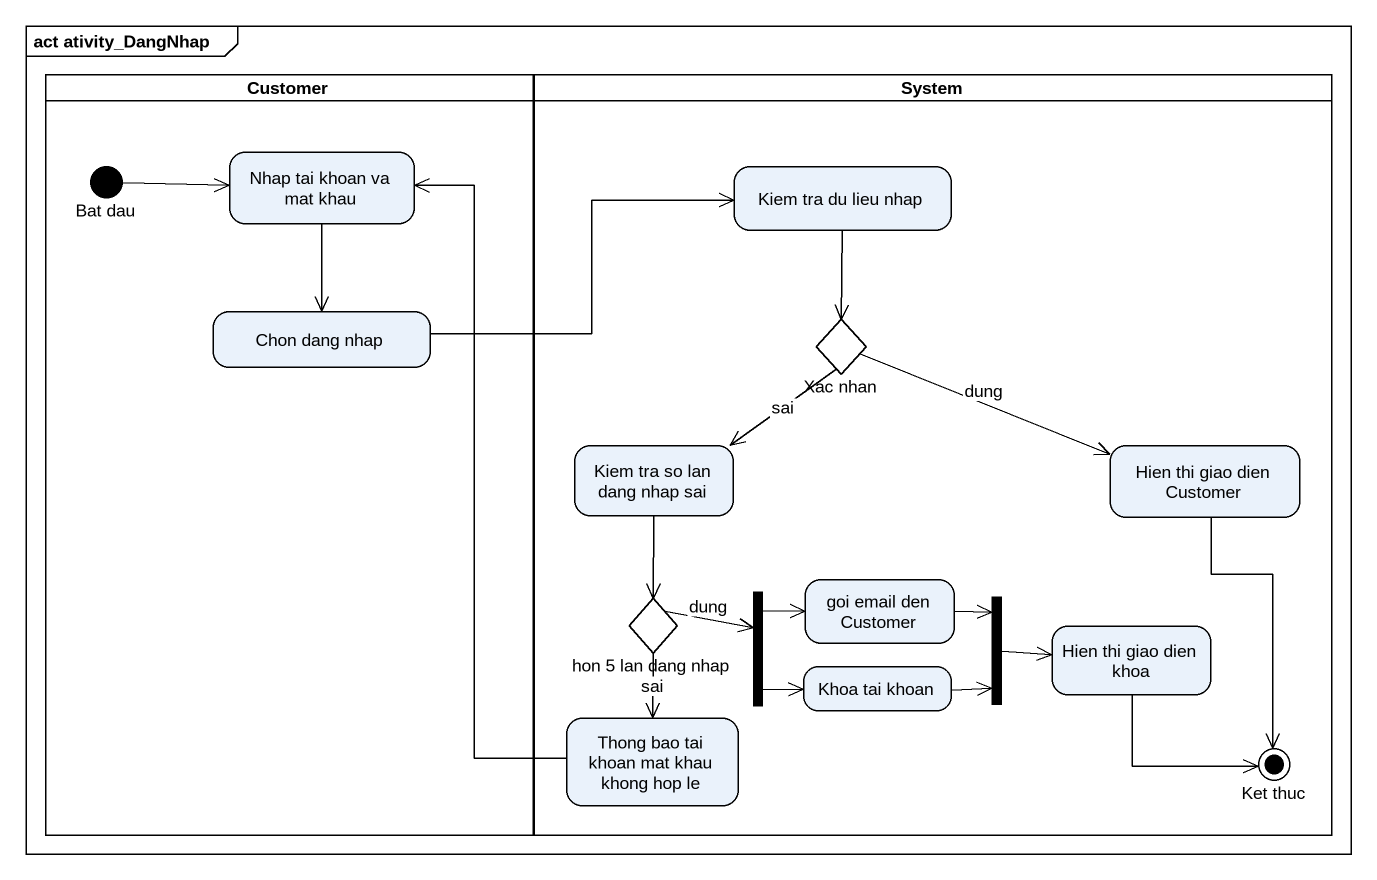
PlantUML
@startuml
mainframe act ativity_DangNhap
hide empty description
state Customer <<partition>> {
  state "Bat dau" as Bat_dau <<start>>
  state "Nhap tai khoan va mat khau" as Nhap_tai_khoan_va_mat_khau
  state "Chon dang nhap" as Chon_dang_nhap
}
state System <<partition>> {
  state "Kiem tra du lieu nhap" as Kiem_tra_du_lieu_nhap
  state "Xac nhan" as Xac_nhan <<choice>>
  state "Kiem tra so lan dang nhap sai" as Kiem_tra_so_lan_dang_nhap
  state "Hien thi giao dien Customer" as Hien_thi_giao_dien_Customer
  state "hon 5 lan dang nhap" as hon_5_lan_dang_nhap <<choice>>
  state fork1 <<fork>>
  state "goi email den Customer" as goi_email_den_Customer
  state fork2 <<join>>
  state "Hien thi giao dien khoa" as Hien_thi_giao_dien_khoa
  state "Thong bao tai khoan mat khau khong hop le" as Thong_bao_tai_khoan_mat
  state "Khoa tai khoan" as Khoa_tai_khoan
  state "Ket thuc" as Ket_thuc <<end>>
}
Bat_dau -right-> Nhap_tai_khoan_va_mat_khau
Nhap_tai_khoan_va_mat_khau --> Chon_dang_nhap
Kiem_tra_du_lieu_nhap --> Xac_nhan
Chon_dang_nhap -right-> Kiem_tra_du_lieu_nhap
Xac_nhan --> Kiem_tra_so_lan_dang_nhap : sai
Xac_nhan -right-> Hien_thi_giao_dien_Customer : dung
Kiem_tra_so_lan_dang_nhap --> hon_5_lan_dang_nhap
Hien_thi_giao_dien_Customer --> Ket_thuc
hon_5_lan_dang_nhap -right-> fork1 : dung
hon_5_lan_dang_nhap --> Thong_bao_tai_khoan_mat : sai
fork1 -right-> goi_email_den_Customer
fork1 -right-> Khoa_tai_khoan
goi_email_den_Customer -right-> fork2
fork2 -right-> Hien_thi_giao_dien_khoa
Hien_thi_giao_dien_khoa --> Ket_thuc
Thong_bao_tai_khoan_mat -up-> Nhap_tai_khoan_va_mat_khau
Khoa_tai_khoan -right-> fork2
@enduml
